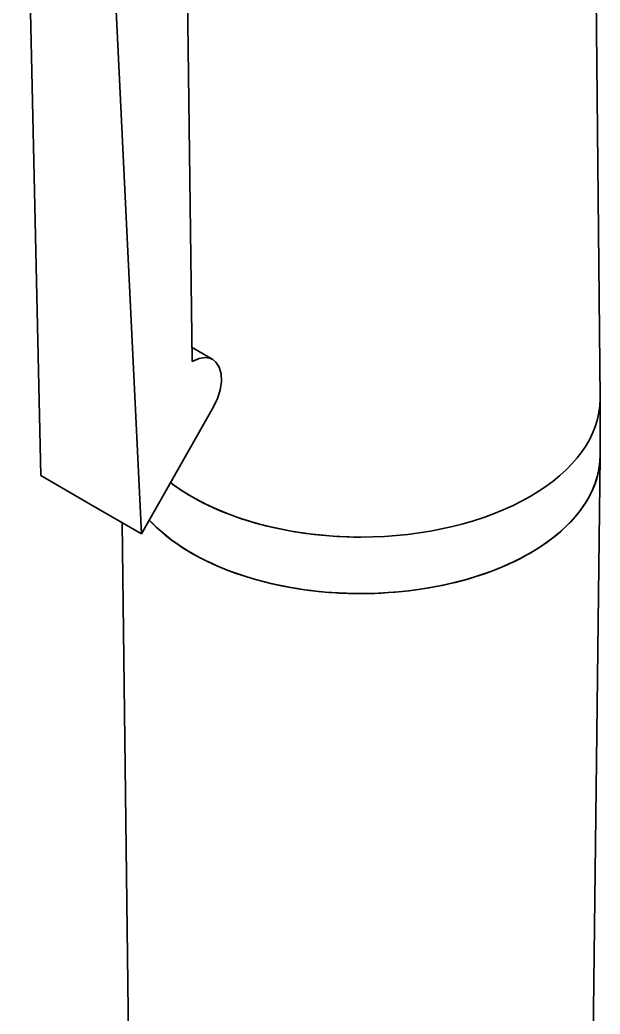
# Model space of a CAD drawing. Extents: x 377 to 822, y 181 to 641.
# Drawn here: x 675 to 689.26, y 561.53 to 585.96 of the extents above; entities that cross this region are included whole.
import ezdxf

# ---------------------------------------------------------------- set-up
doc = ezdxf.new("R2010")
doc.units = 0

msp = doc.modelspace()

# ---------------------------------------------------------------- linework, layer by layer
at = {"color": 7, "lineweight": 35}
for p, q in [((688.99, 603.334), (689.261, 576.666)), ((679.24, 577.566), (678.972, 598.041)), ((675.004, 597.883), (675.517, 574.76)), ((676.851, 596.817), (677.992, 573.331)), ((688.531, 514.041), (689.261, 575.235)), ((678.231, 514.041), (677.52, 573.604))]:
    msp.add_line(p, q, dxfattribs=at)
at = {"color": 7, "lineweight": 35, "ltscale": 0.01466}
msp.add_line((679.236, 577.907), (679.744, 577.614), dxfattribs=at)
at = {"color": 7, "lineweight": 35, "ltscale": 0.089641}
msp.add_line((679.759, 576.451), (677.992, 573.331), dxfattribs=at)
at = {"color": 7, "lineweight": 35, "ltscale": 0.034702}
msp.add_line((689.261, 576.646), (689.261, 575.258), dxfattribs=at)
at = {"color": 7, "lineweight": 35, "ltscale": 0.035722}
msp.add_line((676.755, 574.046), (675.517, 574.76), dxfattribs=at)
at = {"color": 7, "lineweight": 35, "ltscale": 0.035721}
msp.add_line((676.755, 574.046), (677.992, 573.331), dxfattribs=at)
at = {"color": 7, "lineweight": 35}
for points in [[(679.24, 577.566), (679.408, 577.639), (679.566, 577.661), (679.66, 577.648), (679.744, 577.613)], [(679.744, 577.613), (679.821, 577.552), (679.904, 577.428), (679.95, 577.265), (679.956, 577.072), (679.923, 576.861), (679.856, 576.654), (679.759, 576.451)]]:
    msp.add_lwpolyline(points, dxfattribs=at)
for centre, major_axis, start_param, end_param in [((683.381, 576.646), (-5.88, 0), 3.141593, 3.147471), ((683.381, 576.646), (-5.88, 0), 3.141593, 3.147488), ((683.381, 576.646), (-5.88, 0), 1.570796, 3.141593), ((683.381, 576.646), (5.88, 0), 5.497787, 6.283185), ((683.381, 575.258), (-5.88, 0), 0.486892, 3.141593), ((683.381, 575.258), (-5.88, 0), 2.356194, 3.134661), ((683.381, 575.258), (-5.88, 0), 3.134661, 3.141593), ((683.381, 576.646), (-5.88, 0), 0.651217, 1.570796), ((683.381, 576.646), (-5.88, 0), 0.651217, 0.785398), ((683.381, 576.646), (5.88, 0), 3.926991, 4.712389), ((683.381, 576.646), (-5.88, 0), 1.570796, 2.356194), ((683.381, 575.258), (-5.88, 0), 0.486892, 2.356194)]:
    msp.add_ellipse(centre, major_axis=major_axis, ratio=0.57735, start_param=start_param, end_param=end_param, dxfattribs=at)

doc.saveas('drawing.dxf')
